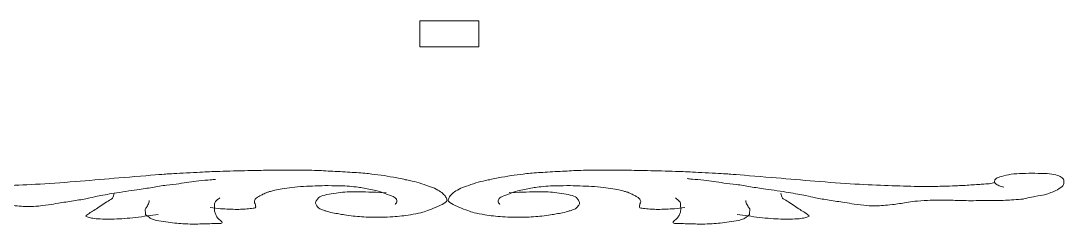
# Model space of a CAD drawing. Header units: millimetres. Extents: x -603 to 15, y -248 to 268.
# Drawn here: x -136.1 to -13, y -29 to -5 of the extents above; entities that cross this region are included whole.
import ezdxf

# ---------------------------------------------------------------- set-up
doc = ezdxf.new("R2010")
doc.units = ezdxf.units.MM
doc.header["$MEASUREMENT"] = 0
doc.layers.add('Camada 1', color=7, linetype='Continuous')

msp = doc.modelspace()

# ---------------------------------------------------------------- linework, layer by layer
at = {"layer": 'Camada 1', "color": 240, "lineweight": 9}
msp.add_open_spline([(-89.0177, -4.9636), (-89.0177, -4.9636), (-82.0539, -4.9636), (-82.0539, -4.9636), (-82.0539, -4.9636), (-82.0539, -4.9636), (-82.0539, -8.0168), (-82.0539, -8.0168), (-82.0539, -8.0168), (-82.0539, -8.0168), (-89.0177, -8.0168), (-89.0177, -8.0168), (-89.0177, -8.0168), (-89.0177, -8.0168), (-89.0177, -4.9636), (-89.0177, -4.9636)], degree=3, knots=[0, 0, 0, 0, 0.2, 0.2, 0.2, 0.2, 0.4, 0.4, 0.4, 0.4, 0.6, 0.6, 0.6, 0.6, 1, 1, 1, 1], dxfattribs=at)
at = {"layer": 'Camada 1', "color": 250, "lineweight": 9}
for points, knots in [([(-93.0006, -25.2399), (-93.3112, -25.3006), (-94.2051, -25.1926), (-94.4263, -25.1883), (-94.4263, -25.1883), (-94.6475, -25.184), (-95.3604, -25.1689), (-95.7536, -25.1624), (-95.7536, -25.1624), (-96.1469, -25.1561), (-96.4322, -25.1452), (-96.786, -25.1496), (-96.786, -25.1496), (-97.1398, -25.1538), (-97.5119, -25.1622), (-97.8675, -25.1883), (-97.8675, -25.1883), (-98.2231, -25.2143), (-98.5466, -25.2547), (-98.8999, -25.3044), (-98.8999, -25.3044), (-99.2533, -25.3539), (-99.6589, -25.4133), (-99.9814, -25.4848), (-99.9814, -25.4848), (-100.3039, -25.5565), (-100.6228, -25.6323), (-100.8171, -25.7299), (-100.8171, -25.7299), (-101.0114, -25.8273), (-101.0301, -25.9382), (-101.112, -26.0522), (-101.112, -26.0522), (-101.194, -26.1663), (-101.2923, -26.2987), (-101.3087, -26.4132), (-101.3087, -26.4132), (-101.3251, -26.5279), (-101.276, -26.6215), (-101.2104, -26.7356), (-101.2104, -26.7356), (-101.1448, -26.8497), (-101.0383, -27.0027), (-100.9154, -27.0967), (-100.9154, -27.0967), (-100.7926, -27.1906), (-100.6173, -27.2397), (-100.4809, -27.2931), (-100.4809, -27.2931), (-100.3443, -27.3465), (-100.2941, -27.3589), (-100.0988, -27.4161), (-100.0988, -27.4161), (-99.9037, -27.4733), (-99.5691, -27.5792), (-99.3101, -27.6363), (-99.3101, -27.6363), (-99.0511, -27.6935), (-98.7969, -27.7151), (-98.5585, -27.7562), (-98.5585, -27.7562), (-98.3202, -27.7972), (-98.1627, -27.8381), (-97.8808, -27.8824), (-97.8808, -27.8824), (-97.5989, -27.9267), (-97.2044, -27.9851), (-96.8703, -28.0213), (-96.8703, -28.0213), (-96.536, -28.0577), (-96.2341, -28.0774), (-95.8846, -28.0991), (-95.8846, -28.0991), (-95.535, -28.1207), (-95.1711, -28.1411), (-94.7756, -28.1509), (-94.7756, -28.1509), (-94.3801, -28.1606), (-93.9473, -28.1649), (-93.5186, -28.1573), (-93.5186, -28.1573), (-93.0899, -28.1499), (-92.6083, -28.1305), (-92.2124, -28.1056), (-92.2124, -28.1056), (-91.8164, -28.0807), (-91.5029, -28.0496), (-91.1527, -28.0085), (-91.1527, -28.0085), (-90.8024, -27.9673), (-90.4963, -27.9244), (-90.1177, -27.8595), (-90.1177, -27.8595), (-89.739, -27.7946), (-89.2205, -27.7014), (-88.8852, -27.6198), (-88.8852, -27.6198), (-88.5501, -27.5384), (-88.4092, -27.4786), (-88.1213, -27.3738), (-88.1213, -27.3738), (-87.8336, -27.269), (-87.419, -27.0997), (-87.1601, -26.9917), (-87.1601, -26.9917), (-86.9013, -26.8838), (-86.7837, -26.84), (-86.5687, -26.7262), (-86.5687, -26.7262), (-86.3539, -26.6125), (-85.991, -26.449), (-85.8724, -26.3101), (-85.8724, -26.3101), (-85.754, -26.1712), (-85.8313, -26.0376), (-85.8724, -25.9104), (-85.8724, -25.9104), (-85.9136, -25.7831), (-86.0034, -25.6762), (-86.1183, -25.5493), (-86.1183, -25.5493), (-86.2332, -25.4224), (-86.3635, -25.2854), (-86.5607, -25.1496), (-86.5607, -25.1496), (-86.7579, -25.0138), (-87.0184, -24.8622), (-87.2981, -24.7369), (-87.2981, -24.7369), (-87.5778, -24.6118), (-87.888, -24.522), (-88.2322, -24.4017), (-88.2322, -24.4017), (-88.5763, -24.2813), (-88.9754, -24.123), (-89.3628, -24.0149), (-89.3628, -24.0149), (-89.7503, -23.9067), (-90.0838, -23.8537), (-90.5427, -23.757), (-90.5427, -23.757), (-91.0015, -23.6602), (-91.6073, -23.5293), (-92.1158, -23.4346), (-92.1158, -23.4346), (-92.6244, -23.34), (-93.0981, -23.2606), (-93.5906, -23.1897), (-93.5906, -23.1897), (-94.0831, -23.1186), (-94.4987, -23.0651), (-95.0654, -23.0091), (-95.0654, -23.0091), (-95.632, -22.9531), (-96.2775, -22.9017), (-96.9826, -22.8544), (-96.9826, -22.8544), (-97.6878, -22.8071), (-98.5476, -22.7641), (-99.2932, -22.7255), (-99.2932, -22.7255), (-100.0387, -22.6867), (-100.6596, -22.6438), (-101.4562, -22.6223), (-101.4562, -22.6223), (-102.2529, -22.6008), (-103.1683, -22.5986), (-104.0617, -22.5965), (-104.0617, -22.5965), (-104.955, -22.5944), (-105.9378, -22.6008), (-106.8147, -22.6094), (-106.8147, -22.6094), (-107.6914, -22.618), (-108.3549, -22.6266), (-109.3218, -22.648), (-109.3218, -22.648), (-110.2887, -22.6696), (-111.6729, -22.7061), (-112.6155, -22.7383), (-112.6155, -22.7383), (-113.558, -22.7706), (-114.0739, -22.7986), (-114.9752, -22.8415), (-114.9752, -22.8415), (-115.8765, -22.8845), (-117.2196, -22.949), (-118.0231, -22.9962), (-118.0231, -22.9962), (-118.8266, -23.0435), (-118.7114, -23.0392), (-119.7929, -23.1252), (-119.7929, -23.1252), (-120.8743, -23.2111), (-122.9637, -23.3831), (-124.5122, -23.5119), (-124.5122, -23.5119), (-126.0608, -23.6409), (-127.5353, -23.7785), (-129.0841, -23.8988), (-129.0841, -23.8988), (-130.6329, -24.0192), (-132.3599, -24.148), (-133.8035, -24.2341), (-133.8035, -24.2341), (-135.2469, -24.3201), (-136.5068, -24.3674), (-137.7363, -24.4146), (-137.7363, -24.4146), (-138.9657, -24.4619), (-140.1595, -24.5027), (-141.1775, -24.5178), (-141.1775, -24.5178), (-142.1955, -24.5327), (-143.1434, -24.5134), (-143.8321, -24.5048), (-143.8321, -24.5048), (-144.5208, -24.4963), (-144.7737, -24.4877), (-145.3069, -24.4661), (-145.3069, -24.4661), (-145.8401, -24.4447), (-146.462, -24.4103), (-147.0275, -24.376), (-147.0275, -24.376), (-147.5929, -24.3416), (-148.2646, -24.2899), (-148.6989, -24.2599), (-148.6989, -24.2599), (-149.1331, -24.2298), (-149.3563, -24.2317), (-149.633, -24.1954), (-149.633, -24.1954), (-149.9097, -24.1592), (-150.0918, -24.0965), (-150.3212, -24.0471)], [0, 0, 0, 0, 0.01666667, 0.01666667, 0.01666667, 0.01666667, 0.03333333, 0.03333333, 0.03333333, 0.03333333, 0.05, 0.05, 0.05, 0.05, 0.06666667, 0.06666667, 0.06666667, 0.06666667, 0.08333333, 0.08333333, 0.08333333, 0.08333333, 0.1, 0.1, 0.1, 0.1, 0.11666667, 0.11666667, 0.11666667, 0.11666667, 0.13333333, 0.13333333, 0.13333333, 0.13333333, 0.15, 0.15, 0.15, 0.15, 0.16666667, 0.16666667, 0.16666667, 0.16666667, 0.18333333, 0.18333333, 0.18333333, 0.18333333, 0.2, 0.2, 0.2, 0.2, 0.21666667, 0.21666667, 0.21666667, 0.21666667, 0.23333333, 0.23333333, 0.23333333, 0.23333333, 0.25, 0.25, 0.25, 0.25, 0.26666667, 0.26666667, 0.26666667, 0.26666667, 0.28333333, 0.28333333, 0.28333333, 0.28333333, 0.3, 0.3, 0.3, 0.3, 0.31666667, 0.31666667, 0.31666667, 0.31666667, 0.33333333, 0.33333333, 0.33333333, 0.33333333, 0.35, 0.35, 0.35, 0.35, 0.36666667, 0.36666667, 0.36666667, 0.36666667, 0.38333333, 0.38333333, 0.38333333, 0.38333333, 0.4, 0.4, 0.4, 0.4, 0.41666667, 0.41666667, 0.41666667, 0.41666667, 0.43333333, 0.43333333, 0.43333333, 0.43333333, 0.45, 0.45, 0.45, 0.45, 0.46666667, 0.46666667, 0.46666667, 0.46666667, 0.48333333, 0.48333333, 0.48333333, 0.48333333, 0.5, 0.5, 0.5, 0.5, 0.51666667, 0.51666667, 0.51666667, 0.51666667, 0.53333333, 0.53333333, 0.53333333, 0.53333333, 0.55, 0.55, 0.55, 0.55, 0.56666667, 0.56666667, 0.56666667, 0.56666667, 0.58333333, 0.58333333, 0.58333333, 0.58333333, 0.6, 0.6, 0.6, 0.6, 0.61666667, 0.61666667, 0.61666667, 0.61666667, 0.63333333, 0.63333333, 0.63333333, 0.63333333, 0.65, 0.65, 0.65, 0.65, 0.66666667, 0.66666667, 0.66666667, 0.66666667, 0.68333333, 0.68333333, 0.68333333, 0.68333333, 0.7, 0.7, 0.7, 0.7, 0.71666667, 0.71666667, 0.71666667, 0.71666667, 0.73333333, 0.73333333, 0.73333333, 0.73333333, 0.75, 0.75, 0.75, 0.75, 0.76666667, 0.76666667, 0.76666667, 0.76666667, 0.78333333, 0.78333333, 0.78333333, 0.78333333, 0.8, 0.8, 0.8, 0.8, 0.81666667, 0.81666667, 0.81666667, 0.81666667, 0.83333333, 0.83333333, 0.83333333, 0.83333333, 0.85, 0.85, 0.85, 0.85, 0.86666667, 0.86666667, 0.86666667, 0.86666667, 0.88333333, 0.88333333, 0.88333333, 0.88333333, 0.9, 0.9, 0.9, 0.9, 0.91666667, 0.91666667, 0.91666667, 0.91666667, 0.93333333, 0.93333333, 0.93333333, 0.93333333, 0.95, 0.95, 0.95, 0.95, 0.96666667, 0.96666667, 0.96666667, 0.96666667, 1, 1, 1, 1]), ([(-78.4751, -25.2399), (-78.1645, -25.3006), (-77.2707, -25.1926), (-77.0494, -25.1883), (-77.0494, -25.1883), (-76.8282, -25.184), (-76.1153, -25.1689), (-75.7221, -25.1624), (-75.7221, -25.1624), (-75.3289, -25.1561), (-75.0435, -25.1452), (-74.6898, -25.1496), (-74.6898, -25.1496), (-74.336, -25.1538), (-73.9638, -25.1622), (-73.6082, -25.1883), (-73.6082, -25.1883), (-73.2527, -25.2143), (-72.9292, -25.2547), (-72.5759, -25.3044), (-72.5759, -25.3044), (-72.2226, -25.3539), (-71.8168, -25.4133), (-71.4943, -25.4848), (-71.4943, -25.4848), (-71.1719, -25.5565), (-70.8529, -25.6323), (-70.6587, -25.7299), (-70.6587, -25.7299), (-70.4643, -25.8273), (-70.4456, -25.9382), (-70.3637, -26.0522), (-70.3637, -26.0522), (-70.2817, -26.1663), (-70.1834, -26.2987), (-70.167, -26.4132), (-70.167, -26.4132), (-70.1507, -26.5279), (-70.1998, -26.6215), (-70.2653, -26.7356), (-70.2653, -26.7356), (-70.3309, -26.8497), (-70.4374, -27.0027), (-70.5603, -27.0967), (-70.5603, -27.0967), (-70.6833, -27.1906), (-70.8584, -27.2397), (-70.9948, -27.2931), (-70.9948, -27.2931), (-71.1314, -27.3465), (-71.1816, -27.3589), (-71.3769, -27.4161), (-71.3769, -27.4161), (-71.5721, -27.4733), (-71.9066, -27.5792), (-72.1656, -27.6363), (-72.1656, -27.6363), (-72.4246, -27.6935), (-72.6788, -27.7151), (-72.9172, -27.7562), (-72.9172, -27.7562), (-73.1555, -27.7972), (-73.313, -27.8381), (-73.5949, -27.8824), (-73.5949, -27.8824), (-73.8768, -27.9267), (-74.2713, -27.9851), (-74.6054, -28.0213), (-74.6054, -28.0213), (-74.9397, -28.0577), (-75.2416, -28.0774), (-75.5911, -28.0991), (-75.5911, -28.0991), (-75.9407, -28.1207), (-76.3047, -28.1411), (-76.7002, -28.1509), (-76.7002, -28.1509), (-77.0957, -28.1606), (-77.5285, -28.1649), (-77.9571, -28.1573), (-77.9571, -28.1573), (-78.3858, -28.1499), (-78.8674, -28.1305), (-79.2633, -28.1056), (-79.2633, -28.1056), (-79.6593, -28.0807), (-79.9728, -28.0496), (-80.3231, -28.0085), (-80.3231, -28.0085), (-80.6734, -27.9673), (-80.9794, -27.9244), (-81.3581, -27.8595), (-81.3581, -27.8595), (-81.7367, -27.7946), (-82.2552, -27.7014), (-82.5905, -27.6198), (-82.5905, -27.6198), (-82.9257, -27.5384), (-83.0665, -27.4786), (-83.3544, -27.3738), (-83.3544, -27.3738), (-83.6421, -27.269), (-84.0568, -27.0997), (-84.3156, -26.9917), (-84.3156, -26.9917), (-84.5744, -26.8838), (-84.6921, -26.84), (-84.907, -26.7262), (-84.907, -26.7262), (-85.1219, -26.6125), (-85.4848, -26.449), (-85.6033, -26.3101), (-85.6033, -26.3101), (-85.7218, -26.1712), (-85.6444, -26.0376), (-85.6033, -25.9104), (-85.6033, -25.9104), (-85.5621, -25.7831), (-85.4723, -25.6762), (-85.3574, -25.5493), (-85.3574, -25.5493), (-85.2426, -25.4224), (-85.1122, -25.2854), (-84.915, -25.1496), (-84.915, -25.1496), (-84.7178, -25.0138), (-84.4574, -24.8622), (-84.1776, -24.7369), (-84.1776, -24.7369), (-83.8979, -24.6118), (-83.5877, -24.522), (-83.2436, -24.4017), (-83.2436, -24.4017), (-82.8994, -24.2813), (-82.5003, -24.123), (-82.1129, -24.0149), (-82.1129, -24.0149), (-81.7254, -23.9067), (-81.3919, -23.8537), (-80.933, -23.757), (-80.933, -23.757), (-80.4742, -23.6602), (-79.8686, -23.5293), (-79.3599, -23.4346), (-79.3599, -23.4346), (-78.8513, -23.34), (-78.3776, -23.2606), (-77.8852, -23.1897), (-77.8852, -23.1897), (-77.3927, -23.1186), (-76.977, -23.0651), (-76.4103, -23.0091), (-76.4103, -23.0091), (-75.8437, -22.9531), (-75.1984, -22.9017), (-74.4931, -22.8544), (-74.4931, -22.8544), (-73.7879, -22.8071), (-72.9282, -22.7641), (-72.1825, -22.7255), (-72.1825, -22.7255), (-71.437, -22.6867), (-70.8162, -22.6438), (-70.0196, -22.6223), (-70.0196, -22.6223), (-69.2228, -22.6008), (-68.3074, -22.5986), (-67.4141, -22.5965), (-67.4141, -22.5965), (-66.5207, -22.5944), (-65.5379, -22.6008), (-64.6611, -22.6094), (-64.6611, -22.6094), (-63.7843, -22.618), (-63.1209, -22.6266), (-62.1539, -22.648), (-62.1539, -22.648), (-61.187, -22.6696), (-59.8028, -22.7061), (-58.8602, -22.7383), (-58.8602, -22.7383), (-57.9177, -22.7706), (-57.4018, -22.7986), (-56.5005, -22.8415), (-56.5005, -22.8415), (-55.5993, -22.8845), (-54.2561, -22.949), (-53.4527, -22.9962), (-53.4527, -22.9962), (-52.6491, -23.0435), (-52.7644, -23.0392), (-51.6828, -23.1252), (-51.6828, -23.1252), (-50.6014, -23.2111), (-48.512, -23.3831), (-46.9635, -23.5119), (-46.9635, -23.5119), (-45.415, -23.6409), (-43.9405, -23.7785), (-42.3916, -23.8988), (-42.3916, -23.8988), (-40.8428, -24.0192), (-39.1158, -24.148), (-37.6722, -24.2341), (-37.6722, -24.2341), (-36.2288, -24.3201), (-34.9689, -24.3674), (-33.7394, -24.4146), (-33.7394, -24.4146), (-32.51, -24.4619), (-31.3163, -24.5027), (-30.2983, -24.5178), (-30.2983, -24.5178), (-29.2802, -24.5327), (-28.3323, -24.5134), (-27.6437, -24.5048), (-27.6437, -24.5048), (-26.955, -24.4963), (-26.702, -24.4877), (-26.1689, -24.4661), (-26.1689, -24.4661), (-25.6357, -24.4447), (-25.0137, -24.4103), (-24.4482, -24.376), (-24.4482, -24.376), (-23.8828, -24.3416), (-23.2111, -24.2899), (-22.7768, -24.2599), (-22.7768, -24.2599), (-22.3426, -24.2298), (-22.1194, -24.2317), (-21.8427, -24.1954), (-21.8427, -24.1954), (-21.566, -24.1592), (-21.3839, -24.0965), (-21.1545, -24.0471)], [0, 0, 0, 0, 0.01666667, 0.01666667, 0.01666667, 0.01666667, 0.03333333, 0.03333333, 0.03333333, 0.03333333, 0.05, 0.05, 0.05, 0.05, 0.06666667, 0.06666667, 0.06666667, 0.06666667, 0.08333333, 0.08333333, 0.08333333, 0.08333333, 0.1, 0.1, 0.1, 0.1, 0.11666667, 0.11666667, 0.11666667, 0.11666667, 0.13333333, 0.13333333, 0.13333333, 0.13333333, 0.15, 0.15, 0.15, 0.15, 0.16666667, 0.16666667, 0.16666667, 0.16666667, 0.18333333, 0.18333333, 0.18333333, 0.18333333, 0.2, 0.2, 0.2, 0.2, 0.21666667, 0.21666667, 0.21666667, 0.21666667, 0.23333333, 0.23333333, 0.23333333, 0.23333333, 0.25, 0.25, 0.25, 0.25, 0.26666667, 0.26666667, 0.26666667, 0.26666667, 0.28333333, 0.28333333, 0.28333333, 0.28333333, 0.3, 0.3, 0.3, 0.3, 0.31666667, 0.31666667, 0.31666667, 0.31666667, 0.33333333, 0.33333333, 0.33333333, 0.33333333, 0.35, 0.35, 0.35, 0.35, 0.36666667, 0.36666667, 0.36666667, 0.36666667, 0.38333333, 0.38333333, 0.38333333, 0.38333333, 0.4, 0.4, 0.4, 0.4, 0.41666667, 0.41666667, 0.41666667, 0.41666667, 0.43333333, 0.43333333, 0.43333333, 0.43333333, 0.45, 0.45, 0.45, 0.45, 0.46666667, 0.46666667, 0.46666667, 0.46666667, 0.48333333, 0.48333333, 0.48333333, 0.48333333, 0.5, 0.5, 0.5, 0.5, 0.51666667, 0.51666667, 0.51666667, 0.51666667, 0.53333333, 0.53333333, 0.53333333, 0.53333333, 0.55, 0.55, 0.55, 0.55, 0.56666667, 0.56666667, 0.56666667, 0.56666667, 0.58333333, 0.58333333, 0.58333333, 0.58333333, 0.6, 0.6, 0.6, 0.6, 0.61666667, 0.61666667, 0.61666667, 0.61666667, 0.63333333, 0.63333333, 0.63333333, 0.63333333, 0.65, 0.65, 0.65, 0.65, 0.66666667, 0.66666667, 0.66666667, 0.66666667, 0.68333333, 0.68333333, 0.68333333, 0.68333333, 0.7, 0.7, 0.7, 0.7, 0.71666667, 0.71666667, 0.71666667, 0.71666667, 0.73333333, 0.73333333, 0.73333333, 0.73333333, 0.75, 0.75, 0.75, 0.75, 0.76666667, 0.76666667, 0.76666667, 0.76666667, 0.78333333, 0.78333333, 0.78333333, 0.78333333, 0.8, 0.8, 0.8, 0.8, 0.81666667, 0.81666667, 0.81666667, 0.81666667, 0.83333333, 0.83333333, 0.83333333, 0.83333333, 0.85, 0.85, 0.85, 0.85, 0.86666667, 0.86666667, 0.86666667, 0.86666667, 0.88333333, 0.88333333, 0.88333333, 0.88333333, 0.9, 0.9, 0.9, 0.9, 0.91666667, 0.91666667, 0.91666667, 0.91666667, 0.93333333, 0.93333333, 0.93333333, 0.93333333, 0.95, 0.95, 0.95, 0.95, 0.96666667, 0.96666667, 0.96666667, 0.96666667, 1, 1, 1, 1]), ([(-20.1222, -24.6209), (-20.3024, -24.5564), (-20.4983, -24.5009), (-20.6629, -24.4275), (-20.6629, -24.4275), (-20.8275, -24.3542), (-21.0139, -24.2698), (-21.1053, -24.1825), (-21.1053, -24.1825), (-21.1968, -24.0953), (-21.2201, -24.0135), (-21.2036, -23.9118), (-21.2036, -23.9118), (-21.1873, -23.81), (-21.1498, -23.6757), (-21.0071, -23.5764), (-21.0071, -23.5764), (-20.8643, -23.4773), (-20.6657, -23.4139), (-20.368, -23.3315), (-20.368, -23.3315), (-20.0702, -23.249), (-19.6553, -23.1456), (-19.2373, -23.0865), (-19.2373, -23.0865), (-18.8193, -23.0273), (-18.3808, -23.0028), (-17.9099, -22.9833), (-17.9099, -22.9833), (-17.4391, -22.9638), (-16.9196, -22.9662), (-16.4351, -22.9704), (-16.4351, -22.9704), (-15.9507, -22.9748), (-15.4265, -22.9785), (-15.0096, -23.0091), (-15.0096, -23.0091), (-14.5925, -23.0397), (-14.2658, -23.0797), (-13.9771, -23.151), (-13.9771, -23.151), (-13.6885, -23.2222), (-13.496, -23.3172), (-13.3381, -23.4218), (-13.3381, -23.4218), (-13.1802, -23.5264), (-13.0926, -23.6424), (-13.0432, -23.7699), (-13.0432, -23.7699), (-12.9937, -23.8974), (-13.0103, -24.0554), (-13.0432, -24.1825), (-13.0432, -24.1825), (-13.0759, -24.3096), (-13.0831, -24.3922), (-13.2397, -24.5306), (-13.2397, -24.5306), (-13.3965, -24.6691), (-13.7552, -24.887), (-13.9771, -25.0078), (-13.9771, -25.0078), (-14.1991, -25.1285), (-14.3457, -25.1689), (-14.5671, -25.2527), (-14.5671, -25.2527), (-14.7884, -25.3365), (-14.9884, -25.4342), (-15.3045, -25.5106), (-15.3045, -25.5106), (-15.6205, -25.587), (-15.9516, -25.6113), (-16.4351, -25.7041), (-16.4351, -25.7041), (-16.9187, -25.7968), (-17.614, -25.9458), (-18.2033, -26.0667)], [0, 0, 0, 0, 0.05, 0.05, 0.05, 0.05, 0.1, 0.1, 0.1, 0.1, 0.15, 0.15, 0.15, 0.15, 0.2, 0.2, 0.2, 0.2, 0.25, 0.25, 0.25, 0.25, 0.3, 0.3, 0.3, 0.3, 0.35, 0.35, 0.35, 0.35, 0.4, 0.4, 0.4, 0.4, 0.45, 0.45, 0.45, 0.45, 0.5, 0.5, 0.5, 0.5, 0.55, 0.55, 0.55, 0.55, 0.6, 0.6, 0.6, 0.6, 0.65, 0.65, 0.65, 0.65, 0.7, 0.7, 0.7, 0.7, 0.75, 0.75, 0.75, 0.75, 0.8, 0.8, 0.8, 0.8, 0.85, 0.85, 0.85, 0.85, 0.9, 0.9, 0.9, 0.9, 1, 1, 1, 1]), ([(-153.5202, -26.0514), (-153.4387, -26.0562), (-153.3561, -26.0613), (-153.2724, -26.0667), (-153.2724, -26.0667), (-152.4026, -26.1226), (-151.4018, -26.203), (-150.6529, -26.2353), (-150.6529, -26.2353), (-149.904, -26.2676), (-149.5256, -26.2526), (-148.7974, -26.2599), (-148.7974, -26.2599), (-148.0692, -26.2673), (-147.0405, -26.2836), (-146.2836, -26.2793), (-146.2836, -26.2793), (-145.5268, -26.2751), (-144.8624, -26.2448), (-144.2627, -26.234), (-144.2627, -26.234), (-143.6629, -26.2232), (-143.1553, -26.2113), (-142.6855, -26.2145), (-142.6855, -26.2145), (-142.2157, -26.2178), (-141.91, -26.2296), (-141.453, -26.2534), (-141.453, -26.2534), (-140.9962, -26.2772), (-140.3725, -26.3135), (-139.9497, -26.357), (-139.9497, -26.357), (-139.5271, -26.4006), (-139.3739, -26.4494), (-138.9393, -26.5124), (-138.9393, -26.5124), (-138.5049, -26.5756), (-137.7902, -26.6811), (-137.343, -26.7356), (-137.343, -26.7356), (-136.8957, -26.7901), (-136.5977, -26.8108), (-136.2614, -26.8387), (-136.2614, -26.8387), (-135.9252, -26.8667), (-135.6617, -26.8989), (-135.3275, -26.9032), (-135.3275, -26.9032), (-134.9931, -26.9076), (-134.7171, -26.9014), (-134.295, -26.8646), (-134.295, -26.8646), (-133.873, -26.8277), (-133.2634, -26.7464), (-132.8202, -26.684), (-132.8202, -26.684), (-132.377, -26.6216), (-132.132, -26.568), (-131.6404, -26.4907), (-131.6404, -26.4907), (-131.1488, -26.4132), (-130.436, -26.3101), (-129.8707, -26.2198), (-129.8707, -26.2198), (-129.3054, -26.1296), (-128.7171, -26.0418), (-128.2484, -25.949), (-128.2484, -25.949), (-127.7796, -25.8563), (-127.6027, -25.771), (-127.0685, -25.6654), (-127.0685, -25.6654), (-126.5344, -25.5597), (-125.8315, -25.444), (-125.053, -25.3172), (-125.053, -25.3172), (-124.2744, -25.1904), (-123.1439, -25.0164), (-122.3983, -24.9046), (-122.3983, -24.9046), (-121.6528, -24.7929), (-121.1616, -24.737), (-120.5794, -24.6467), (-120.5794, -24.6467), (-119.9972, -24.5564), (-119.4342, -24.4384), (-118.9079, -24.363), (-118.9079, -24.363), (-118.3818, -24.2876), (-117.8767, -24.2557), (-117.4332, -24.1954), (-117.4332, -24.1954), (-116.9896, -24.135), (-116.6473, -24.0579), (-116.2533, -24.002), (-116.2533, -24.002), (-115.8593, -23.946), (-115.492, -23.9032), (-115.0735, -23.8601), (-115.0735, -23.8601), (-114.6551, -23.8171), (-114.0739, -23.7742), (-113.7462, -23.744), (-113.7462, -23.744), (-113.4184, -23.714), (-113.3201, -23.7011), (-113.1071, -23.6797)], [0, 0, 0, 0, 0.03571429, 0.03571429, 0.03571429, 0.03571429, 0.07142857, 0.07142857, 0.07142857, 0.07142857, 0.10714286, 0.10714286, 0.10714286, 0.10714286, 0.14285714, 0.14285714, 0.14285714, 0.14285714, 0.17857143, 0.17857143, 0.17857143, 0.17857143, 0.21428571, 0.21428571, 0.21428571, 0.21428571, 0.25, 0.25, 0.25, 0.25, 0.28571429, 0.28571429, 0.28571429, 0.28571429, 0.32142857, 0.32142857, 0.32142857, 0.32142857, 0.35714286, 0.35714286, 0.35714286, 0.35714286, 0.39285714, 0.39285714, 0.39285714, 0.39285714, 0.42857143, 0.42857143, 0.42857143, 0.42857143, 0.46428571, 0.46428571, 0.46428571, 0.46428571, 0.5, 0.5, 0.5, 0.5, 0.53571429, 0.53571429, 0.53571429, 0.53571429, 0.57142857, 0.57142857, 0.57142857, 0.57142857, 0.60714286, 0.60714286, 0.60714286, 0.60714286, 0.64285714, 0.64285714, 0.64285714, 0.64285714, 0.67857143, 0.67857143, 0.67857143, 0.67857143, 0.71428571, 0.71428571, 0.71428571, 0.71428571, 0.75, 0.75, 0.75, 0.75, 0.78571429, 0.78571429, 0.78571429, 0.78571429, 0.82142857, 0.82142857, 0.82142857, 0.82142857, 0.85714286, 0.85714286, 0.85714286, 0.85714286, 0.89285714, 0.89285714, 0.89285714, 0.89285714, 0.92857143, 0.92857143, 0.92857143, 0.92857143, 1, 1, 1, 1]), ([(-113.7462, -27.0064), (-113.3365, -27.0536), (-112.888, -27.1159), (-112.5172, -27.1482), (-112.5172, -27.1482), (-112.1464, -27.1806), (-111.862, -27.1869), (-111.5339, -27.1998), (-111.5339, -27.1998), (-111.206, -27.2126), (-110.8394, -27.2256), (-110.5508, -27.2256), (-110.5508, -27.2256), (-110.2621, -27.2256), (-110.0689, -27.217), (-109.8134, -27.1998), (-109.8134, -27.1998), (-109.5578, -27.1825), (-109.257, -27.1504), (-109.0268, -27.1225), (-109.0268, -27.1225), (-108.7967, -27.0944), (-108.5575, -27.0906), (-108.4369, -27.0322), (-108.4369, -27.0322), (-108.3163, -26.9737), (-108.3877, -26.8905), (-108.3877, -26.8129), (-108.3877, -26.8129), (-108.3877, -26.7355), (-108.4123, -26.6539), (-108.4369, -26.568), (-108.4369, -26.568), (-108.4615, -26.482), (-108.5447, -26.3971), (-108.5352, -26.2972), (-108.5352, -26.2972), (-108.5257, -26.1972), (-108.4324, -26.049), (-108.3796, -25.9719), (-108.3796, -25.9719), (-108.3267, -25.8948), (-108.2996, -25.8916), (-108.2193, -25.8359), (-108.2193, -25.8359), (-108.1392, -25.7803), (-108.0159, -25.7027), (-107.8989, -25.6384), (-107.8989, -25.6384), (-107.7818, -25.5741), (-107.6668, -25.5213), (-107.5169, -25.4506), (-107.5169, -25.4506), (-107.3669, -25.3799), (-107.148, -25.2712), (-106.9994, -25.2142), (-106.9994, -25.2142), (-106.8508, -25.1572), (-106.7776, -25.151), (-106.6297, -25.1106), (-106.6297, -25.1106), (-106.4818, -25.0701), (-106.3424, -25.0247), (-106.1122, -24.9711), (-106.1122, -24.9711), (-105.8819, -24.9176), (-105.5881, -24.8463), (-105.2497, -24.7899), (-105.2497, -24.7899), (-104.9113, -24.7334), (-104.5112, -24.6809), (-104.0914, -24.6344), (-104.0914, -24.6344), (-103.6715, -24.588), (-103.1938, -24.5406), (-102.7358, -24.5114), (-102.7358, -24.5114), (-102.2779, -24.4821), (-101.7746, -24.4735), (-101.3557, -24.4596), (-101.3557, -24.4596), (-100.9368, -24.4456), (-100.6953, -24.4304), (-100.2221, -24.4271), (-100.2221, -24.4271), (-99.7487, -24.424), (-99.0075, -24.4283), (-98.5215, -24.4401), (-98.5215, -24.4401), (-98.0355, -24.4521), (-97.6852, -24.4713), (-97.3139, -24.4984), (-97.3139, -24.4984), (-96.9426, -24.5255), (-96.5966, -24.5629), (-96.3035, -24.602), (-96.3035, -24.602), (-96.0103, -24.6411), (-95.9428, -24.6575), (-95.5642, -24.7315), (-95.5642, -24.7315), (-95.1855, -24.8056), (-94.4455, -24.9389), (-94.033, -25.0464), (-94.033, -25.0464), (-93.6206, -25.1539), (-93.4222, -25.2614), (-93.1108, -25.3711), (-93.1108, -25.3711), (-92.7995, -25.4807), (-92.3913, -25.5911), (-92.165, -25.7041), (-92.165, -25.7041), (-91.9386, -25.817), (-91.8459, -25.9288), (-91.7716, -26.0393), (-91.7716, -26.0393), (-91.6973, -26.1498), (-91.6978, -26.2601), (-91.7225, -26.3617), (-91.7225, -26.3617), (-91.7473, -26.4633), (-91.8537, -26.5508), (-91.9191, -26.6453)], [0, 0, 0, 0, 0.03125, 0.03125, 0.03125, 0.03125, 0.0625, 0.0625, 0.0625, 0.0625, 0.09375, 0.09375, 0.09375, 0.09375, 0.125, 0.125, 0.125, 0.125, 0.15625, 0.15625, 0.15625, 0.15625, 0.1875, 0.1875, 0.1875, 0.1875, 0.21875, 0.21875, 0.21875, 0.21875, 0.25, 0.25, 0.25, 0.25, 0.28125, 0.28125, 0.28125, 0.28125, 0.3125, 0.3125, 0.3125, 0.3125, 0.34375, 0.34375, 0.34375, 0.34375, 0.375, 0.375, 0.375, 0.375, 0.40625, 0.40625, 0.40625, 0.40625, 0.4375, 0.4375, 0.4375, 0.4375, 0.46875, 0.46875, 0.46875, 0.46875, 0.5, 0.5, 0.5, 0.5, 0.53125, 0.53125, 0.53125, 0.53125, 0.5625, 0.5625, 0.5625, 0.5625, 0.59375, 0.59375, 0.59375, 0.59375, 0.625, 0.625, 0.625, 0.625, 0.65625, 0.65625, 0.65625, 0.65625, 0.6875, 0.6875, 0.6875, 0.6875, 0.71875, 0.71875, 0.71875, 0.71875, 0.75, 0.75, 0.75, 0.75, 0.78125, 0.78125, 0.78125, 0.78125, 0.8125, 0.8125, 0.8125, 0.8125, 0.84375, 0.84375, 0.84375, 0.84375, 0.875, 0.875, 0.875, 0.875, 0.90625, 0.90625, 0.90625, 0.90625, 0.9375, 0.9375, 0.9375, 0.9375, 1, 1, 1, 1]), ([(-57.7295, -27.0064), (-58.1392, -27.0536), (-58.5879, -27.1159), (-58.9585, -27.1482), (-58.9585, -27.1482), (-59.3293, -27.1806), (-59.6137, -27.1869), (-59.9418, -27.1998), (-59.9418, -27.1998), (-60.2697, -27.2126), (-60.6363, -27.2256), (-60.9249, -27.2256), (-60.9249, -27.2256), (-61.2137, -27.2256), (-61.4068, -27.217), (-61.6623, -27.1998), (-61.6623, -27.1998), (-61.918, -27.1825), (-62.2187, -27.1504), (-62.4489, -27.1225), (-62.4489, -27.1225), (-62.6791, -27.0944), (-62.9182, -27.0906), (-63.0388, -27.0322), (-63.0388, -27.0322), (-63.1594, -26.9737), (-63.088, -26.8905), (-63.088, -26.8129), (-63.088, -26.8129), (-63.088, -26.7355), (-63.0634, -26.6539), (-63.0388, -26.568), (-63.0388, -26.568), (-63.0142, -26.482), (-62.931, -26.3971), (-62.9405, -26.2972), (-62.9405, -26.2972), (-62.95, -26.1972), (-63.0434, -26.049), (-63.0961, -25.9719), (-63.0961, -25.9719), (-63.149, -25.8948), (-63.1763, -25.8916), (-63.2564, -25.8359), (-63.2564, -25.8359), (-63.3366, -25.7803), (-63.4598, -25.7027), (-63.5768, -25.6384), (-63.5768, -25.6384), (-63.6939, -25.5741), (-63.8089, -25.5213), (-63.9588, -25.4506), (-63.9588, -25.4506), (-64.1088, -25.3799), (-64.3277, -25.2712), (-64.4763, -25.2142), (-64.4763, -25.2142), (-64.6249, -25.1572), (-64.6981, -25.151), (-64.8461, -25.1106), (-64.8461, -25.1106), (-64.9939, -25.0701), (-65.1333, -25.0247), (-65.3636, -24.9711), (-65.3636, -24.9711), (-65.5938, -24.9176), (-65.8877, -24.8463), (-66.226, -24.7899), (-66.226, -24.7899), (-66.5644, -24.7334), (-66.9645, -24.6809), (-67.3844, -24.6344), (-67.3844, -24.6344), (-67.8042, -24.588), (-68.2819, -24.5406), (-68.7399, -24.5114), (-68.7399, -24.5114), (-69.1979, -24.4821), (-69.7012, -24.4735), (-70.1201, -24.4596), (-70.1201, -24.4596), (-70.539, -24.4456), (-70.7804, -24.4304), (-71.2537, -24.4271), (-71.2537, -24.4271), (-71.727, -24.424), (-72.4682, -24.4283), (-72.9543, -24.4401), (-72.9543, -24.4401), (-73.4402, -24.4521), (-73.7906, -24.4713), (-74.1619, -24.4984), (-74.1619, -24.4984), (-74.5332, -24.5255), (-74.8791, -24.5629), (-75.1723, -24.602), (-75.1723, -24.602), (-75.4654, -24.6411), (-75.5329, -24.6575), (-75.9116, -24.7315), (-75.9116, -24.7315), (-76.2902, -24.8056), (-77.0302, -24.9389), (-77.4427, -25.0464), (-77.4427, -25.0464), (-77.8551, -25.1539), (-78.0536, -25.2614), (-78.3649, -25.3711), (-78.3649, -25.3711), (-78.6762, -25.4807), (-79.0844, -25.5911), (-79.3108, -25.7041), (-79.3108, -25.7041), (-79.5371, -25.817), (-79.6298, -25.9288), (-79.7041, -26.0393), (-79.7041, -26.0393), (-79.7784, -26.1498), (-79.7779, -26.2601), (-79.7532, -26.3617), (-79.7532, -26.3617), (-79.7285, -26.4633), (-79.6222, -26.5508), (-79.5566, -26.6453)], [0, 0, 0, 0, 0.03125, 0.03125, 0.03125, 0.03125, 0.0625, 0.0625, 0.0625, 0.0625, 0.09375, 0.09375, 0.09375, 0.09375, 0.125, 0.125, 0.125, 0.125, 0.15625, 0.15625, 0.15625, 0.15625, 0.1875, 0.1875, 0.1875, 0.1875, 0.21875, 0.21875, 0.21875, 0.21875, 0.25, 0.25, 0.25, 0.25, 0.28125, 0.28125, 0.28125, 0.28125, 0.3125, 0.3125, 0.3125, 0.3125, 0.34375, 0.34375, 0.34375, 0.34375, 0.375, 0.375, 0.375, 0.375, 0.40625, 0.40625, 0.40625, 0.40625, 0.4375, 0.4375, 0.4375, 0.4375, 0.46875, 0.46875, 0.46875, 0.46875, 0.5, 0.5, 0.5, 0.5, 0.53125, 0.53125, 0.53125, 0.53125, 0.5625, 0.5625, 0.5625, 0.5625, 0.59375, 0.59375, 0.59375, 0.59375, 0.625, 0.625, 0.625, 0.625, 0.65625, 0.65625, 0.65625, 0.65625, 0.6875, 0.6875, 0.6875, 0.6875, 0.71875, 0.71875, 0.71875, 0.71875, 0.75, 0.75, 0.75, 0.75, 0.78125, 0.78125, 0.78125, 0.78125, 0.8125, 0.8125, 0.8125, 0.8125, 0.84375, 0.84375, 0.84375, 0.84375, 0.875, 0.875, 0.875, 0.875, 0.90625, 0.90625, 0.90625, 0.90625, 0.9375, 0.9375, 0.9375, 0.9375, 1, 1, 1, 1]), ([(-17.8312, -26.0221), (-18.5583, -26.0724), (-19.3214, -26.1292), (-19.922, -26.1551), (-19.922, -26.1551), (-20.671, -26.1874), (-21.0493, -26.1724), (-21.7776, -26.1798), (-21.7776, -26.1798), (-22.5057, -26.187), (-23.5344, -26.2036), (-24.2913, -26.1992), (-24.2913, -26.1992), (-25.0482, -26.195), (-25.7125, -26.1647), (-26.3122, -26.154), (-26.3122, -26.154), (-26.912, -26.1431), (-27.4196, -26.1312), (-27.8895, -26.1344), (-27.8895, -26.1344), (-28.3593, -26.1376), (-28.6649, -26.1495), (-29.1219, -26.1733), (-29.1219, -26.1733), (-29.5788, -26.1971), (-30.2025, -26.2334), (-30.6252, -26.277), (-30.6252, -26.277), (-31.0478, -26.3206), (-31.201, -26.3693), (-31.6356, -26.4324), (-31.6356, -26.4324), (-32.0702, -26.4955), (-32.7847, -26.6009), (-33.232, -26.6555), (-33.232, -26.6555), (-33.6792, -26.71), (-33.9772, -26.7307), (-34.3135, -26.7586), (-34.3135, -26.7586), (-34.6497, -26.7866), (-34.9132, -26.8187), (-35.2476, -26.8231), (-35.2476, -26.8231), (-35.5818, -26.8275), (-35.8578, -26.8213), (-36.2799, -26.7843), (-36.2799, -26.7843), (-36.7019, -26.7474), (-37.3115, -26.6663), (-37.7547, -26.6039), (-37.7547, -26.6039), (-38.1979, -26.5414), (-38.4429, -26.4879), (-38.9345, -26.4105), (-38.9345, -26.4105), (-39.4261, -26.3332), (-40.1389, -26.2299), (-40.7042, -26.1397), (-40.7042, -26.1397), (-41.2697, -26.0495), (-41.8578, -25.9616), (-42.3266, -25.8689), (-42.3266, -25.8689), (-42.7953, -25.7761), (-42.9722, -25.6909), (-43.5064, -25.5853), (-43.5064, -25.5853), (-44.0406, -25.4797), (-44.7434, -25.3639), (-45.5219, -25.2371), (-45.5219, -25.2371), (-46.3005, -25.1104), (-47.431, -24.9363), (-48.1766, -24.8245), (-48.1766, -24.8245), (-48.9222, -24.7128), (-49.4134, -24.657), (-49.9955, -24.5666), (-49.9955, -24.5666), (-50.5777, -24.4763), (-51.1409, -24.3584), (-51.667, -24.2829), (-51.667, -24.2829), (-52.1931, -24.2075), (-52.6982, -24.1756), (-53.1418, -24.1153), (-53.1418, -24.1153), (-53.5854, -24.0549), (-53.9276, -23.9778), (-54.3216, -23.9218), (-54.3216, -23.9218), (-54.7156, -23.8658), (-55.0831, -23.823), (-55.5014, -23.78), (-55.5014, -23.78), (-55.9199, -23.737), (-56.501, -23.6941), (-56.8287, -23.664), (-56.8287, -23.664), (-57.1565, -23.634), (-57.2548, -23.621), (-57.4678, -23.5994)], [0, 0, 0, 0, 0.03703704, 0.03703704, 0.03703704, 0.03703704, 0.07407407, 0.07407407, 0.07407407, 0.07407407, 0.11111111, 0.11111111, 0.11111111, 0.11111111, 0.14814815, 0.14814815, 0.14814815, 0.14814815, 0.18518519, 0.18518519, 0.18518519, 0.18518519, 0.22222222, 0.22222222, 0.22222222, 0.22222222, 0.25925926, 0.25925926, 0.25925926, 0.25925926, 0.2962963, 0.2962963, 0.2962963, 0.2962963, 0.33333333, 0.33333333, 0.33333333, 0.33333333, 0.37037037, 0.37037037, 0.37037037, 0.37037037, 0.40740741, 0.40740741, 0.40740741, 0.40740741, 0.44444444, 0.44444444, 0.44444444, 0.44444444, 0.48148148, 0.48148148, 0.48148148, 0.48148148, 0.51851852, 0.51851852, 0.51851852, 0.51851852, 0.55555556, 0.55555556, 0.55555556, 0.55555556, 0.59259259, 0.59259259, 0.59259259, 0.59259259, 0.62962963, 0.62962963, 0.62962963, 0.62962963, 0.66666667, 0.66666667, 0.66666667, 0.66666667, 0.7037037, 0.7037037, 0.7037037, 0.7037037, 0.74074074, 0.74074074, 0.74074074, 0.74074074, 0.77777778, 0.77777778, 0.77777778, 0.77777778, 0.81481481, 0.81481481, 0.81481481, 0.81481481, 0.85185185, 0.85185185, 0.85185185, 0.85185185, 0.88888889, 0.88888889, 0.88888889, 0.88888889, 0.92592593, 0.92592593, 0.92592593, 0.92592593, 1, 1, 1, 1]), ([(-119.8912, -27.8316), (-120.3173, -27.8875), (-120.7269, -27.9412), (-121.1693, -27.9992), (-121.1693, -27.9992), (-121.6118, -28.0572), (-122.0946, -28.1282), (-122.5458, -28.1798), (-122.5458, -28.1798), (-122.9971, -28.2313), (-123.4542, -28.2764), (-123.8732, -28.3086), (-123.8732, -28.3086), (-124.292, -28.3411), (-124.6248, -28.3624), (-125.053, -28.3731), (-125.053, -28.3731), (-125.4812, -28.384), (-126.0334, -28.384), (-126.4295, -28.3731), (-126.4295, -28.3731), (-126.8255, -28.3624), (-127.1453, -28.3394), (-127.4127, -28.3086), (-127.4127, -28.3086), (-127.68, -28.278), (-127.8358, -28.2408), (-128.0026, -28.1927), (-128.0026, -28.1927), (-128.1693, -28.1445), (-128.3517, -28.0854), (-128.3959, -28.025), (-128.3959, -28.025), (-128.44, -27.9647), (-128.3551, -27.9435), (-128.2484, -27.8574), (-128.2484, -27.8574), (-128.1417, -27.7714), (-127.937, -27.6253), (-127.7568, -27.5092), (-127.7568, -27.5092), (-127.5765, -27.3931), (-127.3799, -27.2965), (-127.1669, -27.1611), (-127.1669, -27.1611), (-126.9539, -27.0257), (-126.708, -26.8495), (-126.4786, -26.6969), (-126.4786, -26.6969), (-126.2492, -26.5443), (-125.9952, -26.381), (-125.7904, -26.2456), (-125.7904, -26.2456), (-125.5856, -26.1103), (-125.357, -25.9865), (-125.2496, -25.8845), (-125.2496, -25.8845), (-125.1423, -25.7827), (-125.184, -25.7341), (-125.1513, -25.6396), (-125.1513, -25.6396), (-125.1186, -25.5451), (-125.0857, -25.4247), (-125.053, -25.3172)], [0, 0, 0, 0, 0.05882353, 0.05882353, 0.05882353, 0.05882353, 0.11764706, 0.11764706, 0.11764706, 0.11764706, 0.17647059, 0.17647059, 0.17647059, 0.17647059, 0.23529412, 0.23529412, 0.23529412, 0.23529412, 0.29411765, 0.29411765, 0.29411765, 0.29411765, 0.35294118, 0.35294118, 0.35294118, 0.35294118, 0.41176471, 0.41176471, 0.41176471, 0.41176471, 0.47058824, 0.47058824, 0.47058824, 0.47058824, 0.52941176, 0.52941176, 0.52941176, 0.52941176, 0.58823529, 0.58823529, 0.58823529, 0.58823529, 0.64705882, 0.64705882, 0.64705882, 0.64705882, 0.70588235, 0.70588235, 0.70588235, 0.70588235, 0.76470588, 0.76470588, 0.76470588, 0.76470588, 0.82352941, 0.82352941, 0.82352941, 0.82352941, 0.88235294, 0.88235294, 0.88235294, 0.88235294, 1, 1, 1, 1]), ([(-51.5845, -27.8316), (-51.1585, -27.8875), (-50.7489, -27.9412), (-50.3064, -27.9992), (-50.3064, -27.9992), (-49.8639, -28.0572), (-49.3811, -28.1282), (-48.9299, -28.1798), (-48.9299, -28.1798), (-48.4787, -28.2313), (-48.0215, -28.2764), (-47.6025, -28.3086), (-47.6025, -28.3086), (-47.1837, -28.3411), (-46.8511, -28.3624), (-46.4227, -28.3731), (-46.4227, -28.3731), (-45.9945, -28.384), (-45.4424, -28.384), (-45.0462, -28.3731), (-45.0462, -28.3731), (-44.6502, -28.3624), (-44.3304, -28.3394), (-44.0631, -28.3086), (-44.0631, -28.3086), (-43.7958, -28.278), (-43.6399, -28.2408), (-43.4732, -28.1927), (-43.4732, -28.1927), (-43.3064, -28.1445), (-43.1241, -28.0854), (-43.0798, -28.025), (-43.0798, -28.025), (-43.0357, -27.9647), (-43.1207, -27.9435), (-43.2273, -27.8574), (-43.2273, -27.8574), (-43.334, -27.7714), (-43.5387, -27.6253), (-43.7189, -27.5092), (-43.7189, -27.5092), (-43.8992, -27.3931), (-44.0958, -27.2965), (-44.3088, -27.1611), (-44.3088, -27.1611), (-44.5219, -27.0257), (-44.7677, -26.8495), (-44.9971, -26.6969), (-44.9971, -26.6969), (-45.2265, -26.5443), (-45.4805, -26.381), (-45.6853, -26.2456), (-45.6853, -26.2456), (-45.8901, -26.1103), (-46.1187, -25.9865), (-46.2261, -25.8845), (-46.2261, -25.8845), (-46.3336, -25.7827), (-46.2917, -25.7341), (-46.3244, -25.6396), (-46.3244, -25.6396), (-46.3572, -25.5451), (-46.39, -25.4247), (-46.4227, -25.3172)], [0, 0, 0, 0, 0.05882353, 0.05882353, 0.05882353, 0.05882353, 0.11764706, 0.11764706, 0.11764706, 0.11764706, 0.17647059, 0.17647059, 0.17647059, 0.17647059, 0.23529412, 0.23529412, 0.23529412, 0.23529412, 0.29411765, 0.29411765, 0.29411765, 0.29411765, 0.35294118, 0.35294118, 0.35294118, 0.35294118, 0.41176471, 0.41176471, 0.41176471, 0.41176471, 0.47058824, 0.47058824, 0.47058824, 0.47058824, 0.52941176, 0.52941176, 0.52941176, 0.52941176, 0.58823529, 0.58823529, 0.58823529, 0.58823529, 0.64705882, 0.64705882, 0.64705882, 0.64705882, 0.70588235, 0.70588235, 0.70588235, 0.70588235, 0.76470588, 0.76470588, 0.76470588, 0.76470588, 0.82352941, 0.82352941, 0.82352941, 0.82352941, 0.88235294, 0.88235294, 0.88235294, 0.88235294, 1, 1, 1, 1]), ([(-120.9235, -26.1683), (-120.9399, -26.2714), (-120.9235, -26.3507), (-120.9727, -26.4777), (-120.9727, -26.4777), (-121.0218, -26.6046), (-121.1448, -26.8022), (-121.2185, -26.929), (-121.2185, -26.929), (-121.2923, -27.0558), (-121.3906, -27.1326), (-121.4152, -27.2385), (-121.4152, -27.2385), (-121.4398, -27.3443), (-121.3742, -27.4598), (-121.366, -27.5608), (-121.366, -27.5608), (-121.3578, -27.6619), (-121.3991, -27.7706), (-121.366, -27.8445), (-121.366, -27.8445), (-121.3329, -27.9184), (-121.284, -27.9175), (-121.1693, -27.9992), (-121.1693, -27.9992), (-121.0546, -28.0809), (-120.869, -28.2451), (-120.6778, -28.3345), (-120.6778, -28.3345), (-120.4865, -28.4239), (-120.3283, -28.465), (-120.0387, -28.5279), (-120.0387, -28.5279), (-119.7489, -28.5908), (-119.311, -28.6557), (-118.9571, -28.7085), (-118.9571, -28.7085), (-118.6032, -28.7611), (-118.2513, -28.8071), (-117.9172, -28.8439), (-117.9172, -28.8439), (-117.583, -28.8806), (-117.3025, -28.9075), (-116.9561, -28.9281), (-116.9561, -28.9281), (-116.6097, -28.9486), (-116.1397, -28.9615), (-115.847, -28.9669), (-115.847, -28.9669), (-115.5544, -28.9723), (-115.4774, -28.9669), (-115.2062, -28.9605), (-115.2062, -28.9605), (-114.9349, -28.954), (-114.5324, -28.9378), (-114.2204, -28.9281), (-114.2204, -28.9281), (-113.9083, -28.9183), (-113.6473, -28.9217), (-113.3332, -28.9021), (-113.3332, -28.9021), (-113.019, -28.8826), (-112.4468, -28.9545), (-112.3474, -28.8115), (-112.3474, -28.8115), (-112.2481, -28.6685), (-112.7416, -28.3906), (-112.8649, -28.2286), (-112.8649, -28.2286), (-112.9883, -28.0666), (-113.0252, -27.9729), (-113.0868, -27.8401), (-113.0868, -27.8401), (-113.1483, -27.7072), (-113.2101, -27.5941), (-113.2347, -27.4321), (-113.2347, -27.4321), (-113.2593, -27.27), (-113.2395, -27.0298), (-113.2347, -26.8687), (-113.2347, -26.8687), (-113.2299, -26.7074), (-113.2514, -26.5842), (-113.2054, -26.4648), (-113.2054, -26.4648), (-113.1595, -26.3455), (-113.0579, -26.2564), (-112.9596, -26.1553), (-112.9596, -26.1553), (-112.8613, -26.0543), (-112.7302, -25.9576), (-112.6155, -25.8587)], [0, 0, 0, 0, 0.04166667, 0.04166667, 0.04166667, 0.04166667, 0.08333333, 0.08333333, 0.08333333, 0.08333333, 0.125, 0.125, 0.125, 0.125, 0.16666667, 0.16666667, 0.16666667, 0.16666667, 0.20833333, 0.20833333, 0.20833333, 0.20833333, 0.25, 0.25, 0.25, 0.25, 0.29166667, 0.29166667, 0.29166667, 0.29166667, 0.33333333, 0.33333333, 0.33333333, 0.33333333, 0.375, 0.375, 0.375, 0.375, 0.41666667, 0.41666667, 0.41666667, 0.41666667, 0.45833333, 0.45833333, 0.45833333, 0.45833333, 0.5, 0.5, 0.5, 0.5, 0.54166667, 0.54166667, 0.54166667, 0.54166667, 0.58333333, 0.58333333, 0.58333333, 0.58333333, 0.625, 0.625, 0.625, 0.625, 0.66666667, 0.66666667, 0.66666667, 0.66666667, 0.70833333, 0.70833333, 0.70833333, 0.70833333, 0.75, 0.75, 0.75, 0.75, 0.79166667, 0.79166667, 0.79166667, 0.79166667, 0.83333333, 0.83333333, 0.83333333, 0.83333333, 0.875, 0.875, 0.875, 0.875, 0.91666667, 0.91666667, 0.91666667, 0.91666667, 1, 1, 1, 1]), ([(-50.5522, -26.1683), (-50.5358, -26.2714), (-50.5522, -26.3507), (-50.503, -26.4777), (-50.503, -26.4777), (-50.4539, -26.6046), (-50.3309, -26.8022), (-50.2572, -26.929), (-50.2572, -26.929), (-50.1835, -27.0558), (-50.0852, -27.1326), (-50.0606, -27.2385), (-50.0606, -27.2385), (-50.036, -27.3443), (-50.1015, -27.4598), (-50.1098, -27.5608), (-50.1098, -27.5608), (-50.1179, -27.6619), (-50.0767, -27.7706), (-50.1098, -27.8445), (-50.1098, -27.8445), (-50.1429, -27.9184), (-50.1917, -27.9175), (-50.3064, -27.9992), (-50.3064, -27.9992), (-50.4211, -28.0809), (-50.6067, -28.2451), (-50.798, -28.3345), (-50.798, -28.3345), (-50.9892, -28.4239), (-51.1474, -28.465), (-51.4371, -28.5279), (-51.4371, -28.5279), (-51.7268, -28.5908), (-52.1647, -28.6557), (-52.5186, -28.7085), (-52.5186, -28.7085), (-52.8725, -28.7611), (-53.2244, -28.8071), (-53.5586, -28.8439), (-53.5586, -28.8439), (-53.8927, -28.8806), (-54.1732, -28.9075), (-54.5196, -28.9281), (-54.5196, -28.9281), (-54.8662, -28.9486), (-55.336, -28.9615), (-55.6287, -28.9669), (-55.6287, -28.9669), (-55.9213, -28.9723), (-55.9983, -28.9669), (-56.2696, -28.9605), (-56.2696, -28.9605), (-56.5408, -28.954), (-56.9433, -28.9378), (-57.2554, -28.9281), (-57.2554, -28.9281), (-57.5674, -28.9183), (-57.8284, -28.9217), (-58.1425, -28.9021), (-58.1425, -28.9021), (-58.4567, -28.8826), (-59.0289, -28.9545), (-59.1283, -28.8115), (-59.1283, -28.8115), (-59.2276, -28.6685), (-58.7341, -28.3906), (-58.6108, -28.2286), (-58.6108, -28.2286), (-58.4874, -28.0666), (-58.4505, -27.9729), (-58.3889, -27.8401), (-58.3889, -27.8401), (-58.3274, -27.7072), (-58.2656, -27.5941), (-58.241, -27.4321), (-58.241, -27.4321), (-58.2164, -27.27), (-58.2362, -27.0298), (-58.241, -26.8687), (-58.241, -26.8687), (-58.2459, -26.7074), (-58.2243, -26.5842), (-58.2703, -26.4648), (-58.2703, -26.4648), (-58.3162, -26.3455), (-58.4178, -26.2564), (-58.5161, -26.1553), (-58.5161, -26.1553), (-58.6145, -26.0543), (-58.7455, -25.9576), (-58.8602, -25.8587)], [0, 0, 0, 0, 0.04166667, 0.04166667, 0.04166667, 0.04166667, 0.08333333, 0.08333333, 0.08333333, 0.08333333, 0.125, 0.125, 0.125, 0.125, 0.16666667, 0.16666667, 0.16666667, 0.16666667, 0.20833333, 0.20833333, 0.20833333, 0.20833333, 0.25, 0.25, 0.25, 0.25, 0.29166667, 0.29166667, 0.29166667, 0.29166667, 0.33333333, 0.33333333, 0.33333333, 0.33333333, 0.375, 0.375, 0.375, 0.375, 0.41666667, 0.41666667, 0.41666667, 0.41666667, 0.45833333, 0.45833333, 0.45833333, 0.45833333, 0.5, 0.5, 0.5, 0.5, 0.54166667, 0.54166667, 0.54166667, 0.54166667, 0.58333333, 0.58333333, 0.58333333, 0.58333333, 0.625, 0.625, 0.625, 0.625, 0.66666667, 0.66666667, 0.66666667, 0.66666667, 0.70833333, 0.70833333, 0.70833333, 0.70833333, 0.75, 0.75, 0.75, 0.75, 0.79166667, 0.79166667, 0.79166667, 0.79166667, 0.83333333, 0.83333333, 0.83333333, 0.83333333, 0.875, 0.875, 0.875, 0.875, 0.91666667, 0.91666667, 0.91666667, 0.91666667, 1, 1, 1, 1])]:
    msp.add_open_spline(points, degree=3, knots=knots, dxfattribs=at)

doc.saveas('drawing.dxf')
